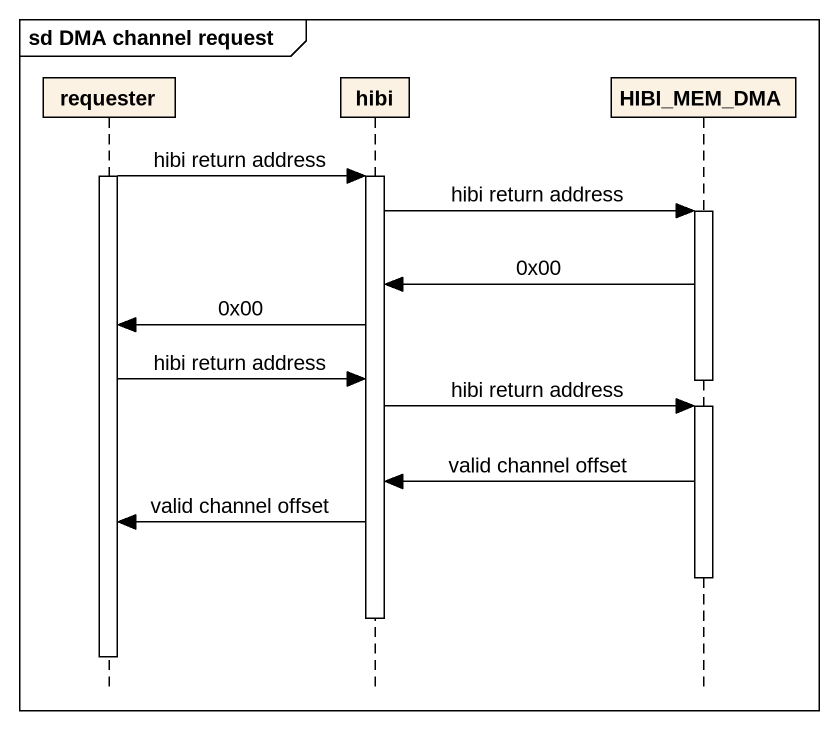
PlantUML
@startuml
mainframe sd DMA channel request
hide footbox
participant requester
participant hibi
participant HIBI_MEM_DMA

activate requester
requester -> hibi : hibi return address
activate hibi
hibi -> HIBI_MEM_DMA : hibi return address
activate HIBI_MEM_DMA
HIBI_MEM_DMA -> hibi : 0x00
hibi -> requester : 0x00
requester -> hibi : hibi return address
deactivate HIBI_MEM_DMA
hibi -> HIBI_MEM_DMA : hibi return address
activate HIBI_MEM_DMA
HIBI_MEM_DMA -> hibi : valid channel offset
hibi -> requester : valid channel offset
deactivate HIBI_MEM_DMA
deactivate hibi
deactivate requester
@enduml
